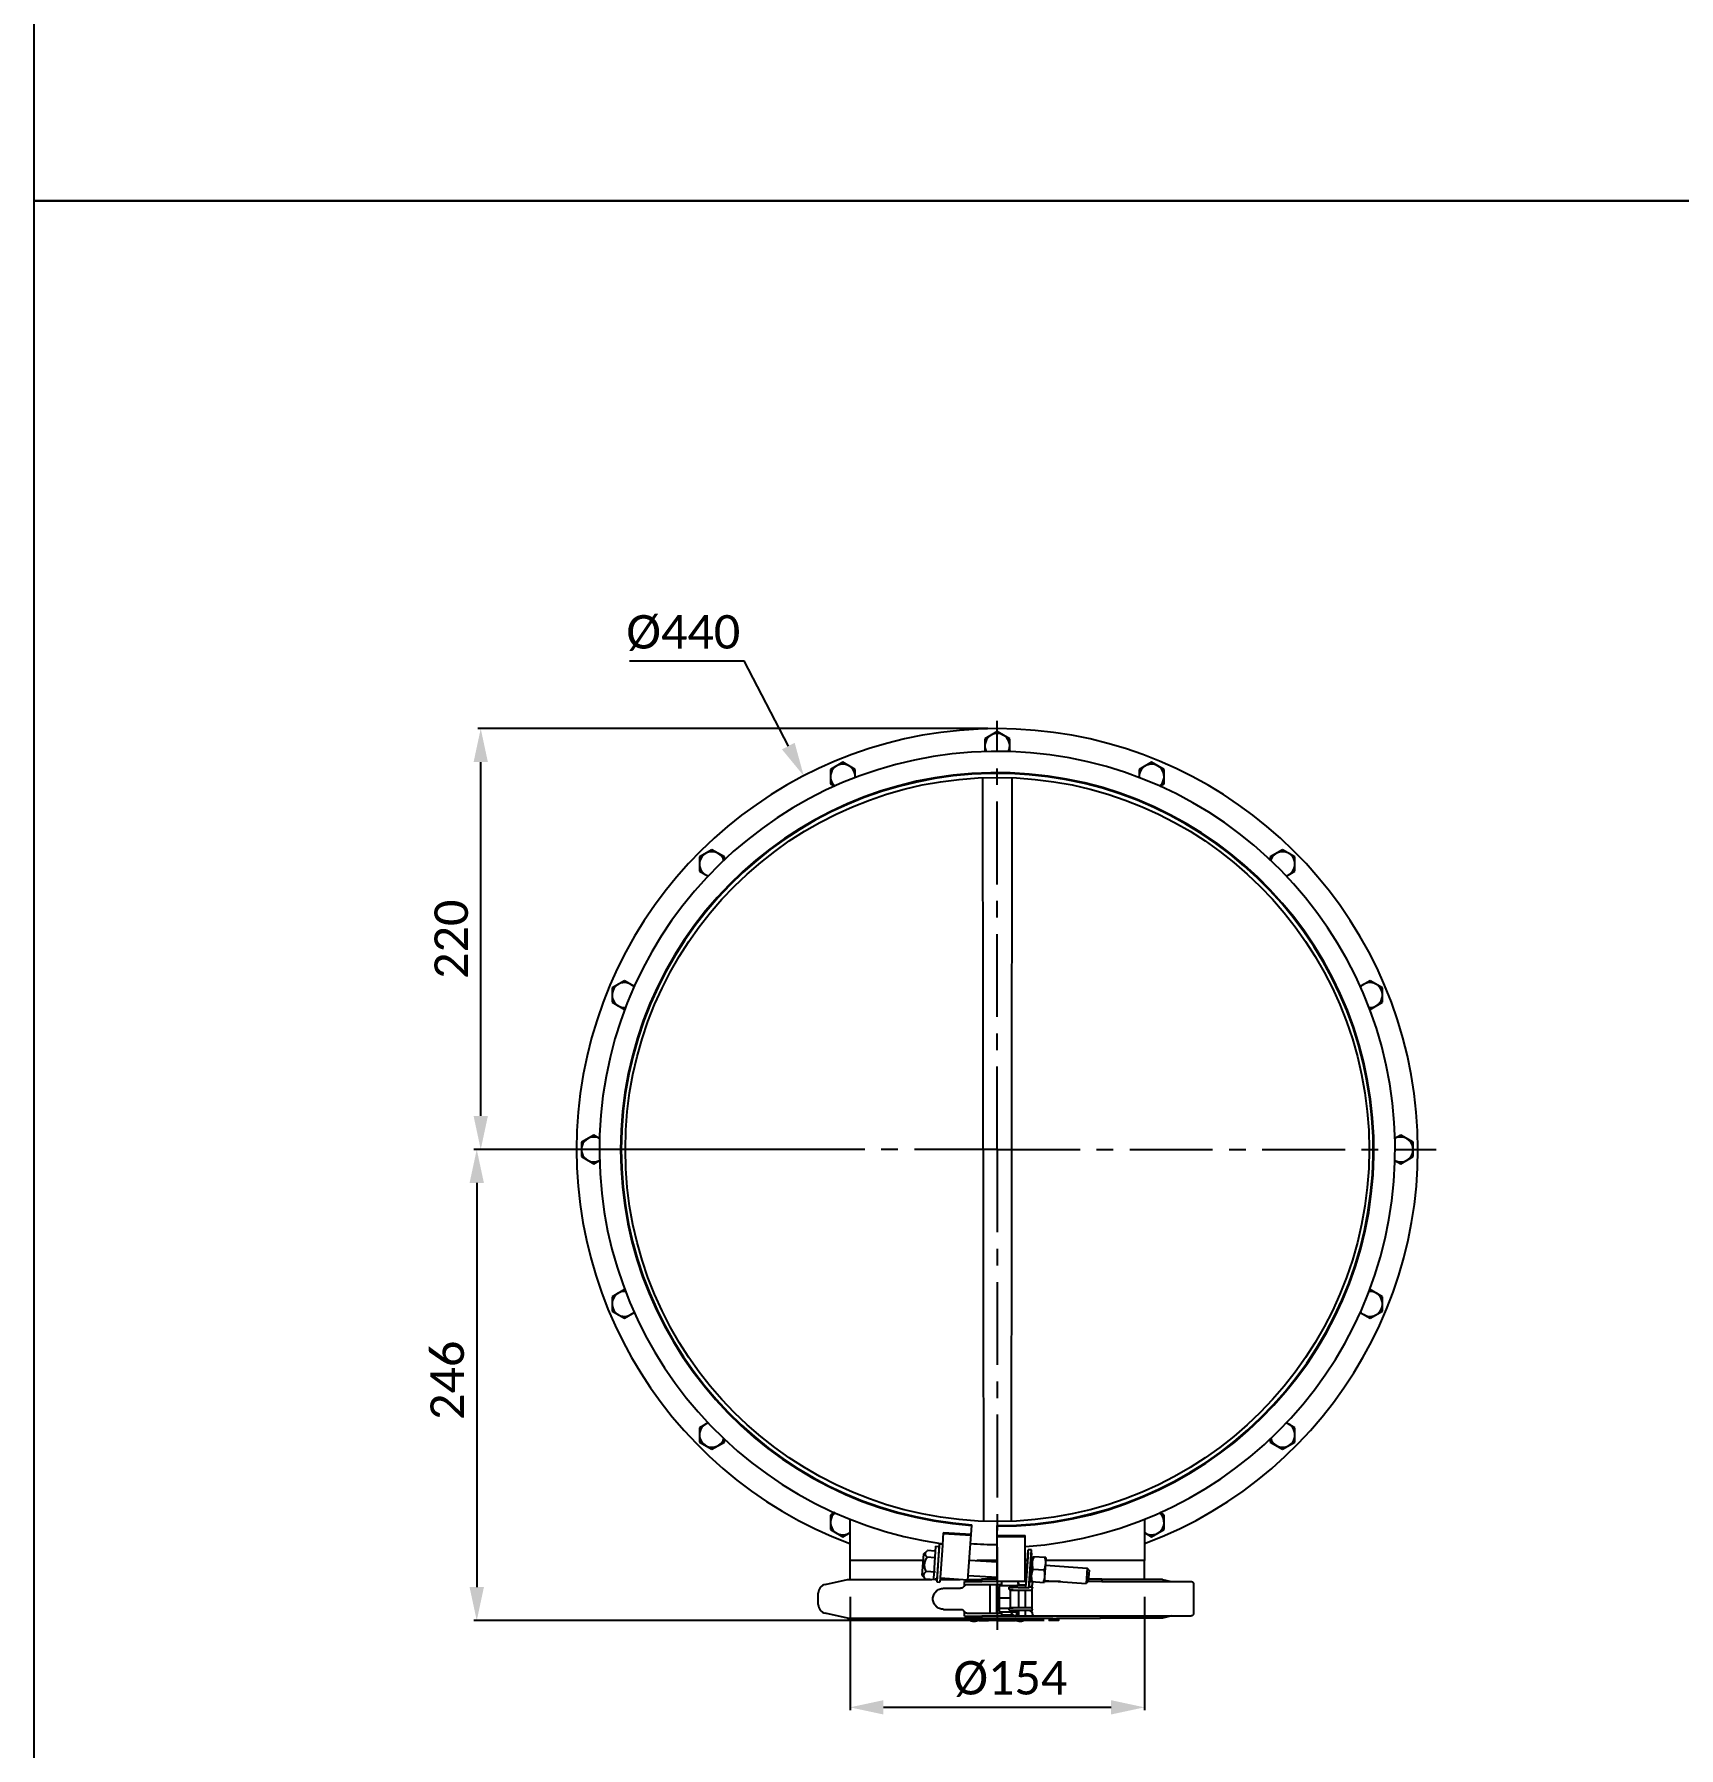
# Model space of a CAD drawing. Header units: millimetres. Extents: x 242 to 4341, y -255 to 3233.
# Drawn here: x 242 to 1102, y 586 to 1482 of the extents above; entities that cross this region are included whole.
import ezdxf

# ---------------------------------------------------------------- set-up
doc = ezdxf.new("R2010")
doc.units = ezdxf.units.MM
doc.header["$LTSCALE"] = 115.5
doc.header["$PDMODE"] = 3
doc.header["$PDSIZE"] = 8
doc.linetypes.add('CENTER', pattern=[0.6, 0.375, -0.075, 0.075, -0.075])
doc.layers.get('0').update_dxf_attribs({"linetype": 'CONTINUOUS'})
doc.layers.get('Defpoints').update_dxf_attribs({"linetype": 'CONTINUOUS'})
doc.layers.add('02___PRT_ALL_AXES', color=7, linetype='CONTINUOUS')
doc.styles.get("Standard").update_dxf_attribs({"font": 'calibri.ttf'})
doc.dimstyles.new('DIMSTYLE_1', dxfattribs={"dimtxt": 17.5, "dimasz": 17.5, "dimexe": 1.5, "dimexo": 1, "dimgap": 0.875, "dimtad": 1, "dimdec": 0, "dimdsep": 46, "dimtxsty": 'Standard', "dimblk": '_FILLED', "dimblk1": '_FILLED', "dimblk2": '_FILLED', "dimcen": 0.09, "dimazin": 2, "dimtp": 0.01, "dimtm": 0.01, "dimtfac": 1, "dimtdec": 0, "dimtofl": 0, "dimtmove": 0, "dimatfit": 3, "dimldrblk": '_FILLED', "dimfxl": 1, "dimtolj": 1, "dimarcsym": 0})
doc.dimstyles.new('DIMSTYLE_2', dxfattribs={"dimtxt": 17.5, "dimasz": 17.5, "dimexe": 1.5, "dimexo": 1, "dimgap": 0.875, "dimtad": 1, "dimdsep": 46, "dimtxsty": 'Standard', "dimblk": '_FILLED', "dimblk1": '_FILLED', "dimblk2": '_FILLED', "dimcen": 0.09, "dimazin": 2, "dimtp": 0.01, "dimtm": 0.01, "dimtfac": 1, "dimtofl": 0, "dimtmove": 0, "dimatfit": 3, "dimldrblk": '_FILLED', "dimfxl": 1, "dimtolj": 1, "dimarcsym": 0})
doc.dimstyles.new('DIMSTYLE_3', dxfattribs={"dimtxt": 17.5, "dimasz": 17.5, "dimexe": 1.5, "dimexo": 1, "dimtad": 1, "dimdec": 0, "dimdsep": 46, "dimtxsty": 'Standard', "dimblk": '_FILLED', "dimblk1": '_FILLED', "dimblk2": '_FILLED', "dimcen": 0.09, "dimazin": 2, "dimtp": 0.01, "dimtm": 0.01, "dimtfac": 1, "dimtdec": 0, "dimtofl": 0, "dimtmove": 0, "dimatfit": 1, "dimldrblk": '_FILLED', "dimfxl": 1, "dimtolj": 1, "dimarcsym": 0})

# ---------------------------------------------------------------- blocks, each defined once
blk = doc.blocks.new('_FILLED')
at = {"color": 0, "linetype": 'ByBlock'}
blk.add_solid([(0, 0), (-1, 0.214), (-1, -0.214)], dxfattribs=at)
blk = doc.blocks.new('*D308')
at = {"color": 0, "linetype": 'Continuous', "lineweight": -2}
for p, q in [((520.13, 898.89), (471.43, 898.89)), ((472.93, 881.39), (472.93, 670.07)), ((769.73, 652.57), (471.43, 652.57))]:
    blk.add_line(p, q, dxfattribs=at)
at = {"layer": 'Defpoints', "color": 0}
for p in [(521.13, 898.89), (472.93, 652.57), (770.73, 652.57)]:
    blk.add_point(p, dxfattribs=at)
at = {"color": 0, "linetype": 'ByBlock', "lineweight": -2, "xscale": 17.5, "yscale": 17.5, "zscale": 17.5}
for p, rotation in [((472.93, 898.89), 89.99999999999999), ((472.93, 652.57), 270)]:
    blk.add_blockref('_FILLED', p, dxfattribs=dict(at, rotation=rotation))
at = {"color": 0, "insert": (448.72, 778.21), "char_height": 17.5, "attachment_point": 2, "rotation": 90, "line_spacing_factor": 0.9}
blk.add_mtext('\\A1;246', dxfattribs=at)
blk = doc.blocks.new('*D309')
at = {"color": 0, "linetype": 'Continuous', "lineweight": -2}
for p, q in [((740.14, 1118.89), (473.52, 1118.89)), ((475.02, 916.39), (475.02, 1101.39)), ((640.14, 898.89), (473.52, 898.89))]:
    blk.add_line(p, q, dxfattribs=at)
at = {"layer": 'Defpoints', "color": 0}
for p in [(475.02, 1118.89), (741.14, 1118.89), (641.14, 898.89)]:
    blk.add_point(p, dxfattribs=at)
at = {"color": 0, "linetype": 'ByBlock', "lineweight": -2, "xscale": 17.5, "yscale": 17.5, "zscale": 17.5}
for p, rotation in [((475.02, 1118.89), 90), ((475.02, 898.89), 270)]:
    blk.add_blockref('_FILLED', p, dxfattribs=dict(at, rotation=rotation))
at = {"color": 0, "insert": (450.81, 1008.8), "char_height": 17.5, "attachment_point": 2, "rotation": 90, "line_spacing_factor": 0.9}
blk.add_mtext('\\A1;220', dxfattribs=at)
blk = doc.blocks.new('*D310')
at = {"color": 0, "linetype": 'Continuous', "lineweight": -2}
for p, q in [((668.14, 664.97), (668.14, 605.74)), ((822.14, 664.97), (822.14, 605.74)), ((685.64, 607.24), (804.64, 607.24))]:
    blk.add_line(p, q, dxfattribs=at)
at = {"layer": 'Defpoints', "color": 0}
for p in [(668.14, 665.97), (822.14, 665.97), (822.14, 607.24)]:
    blk.add_point(p, dxfattribs=at)
at = {"color": 0, "linetype": 'ByBlock', "lineweight": -2, "xscale": 17.5, "yscale": 17.5, "zscale": 17.5, "rotation": 180}
blk.add_blockref('_FILLED', (668.14, 607.24), dxfattribs=at)
at = {"color": 0, "linetype": 'ByBlock', "lineweight": -2, "xscale": 17.5, "yscale": 17.5, "zscale": 17.5}
blk.add_blockref('_FILLED', (822.14, 607.24), dxfattribs=at)
at = {"color": 0, "insert": (752, 631.44), "char_height": 17.5, "attachment_point": 2, "line_spacing_factor": 0.9}
blk.add_mtext('\\A1;%%c154', dxfattribs=at)
blk = doc.blocks.new('*D311')
at = {"color": 0, "linetype": 'Continuous', "lineweight": -2}
for p in [(552.81, 1154.3), (635.88, 1109.77)]:
    blk.add_line(p, (612.81, 1154.3), dxfattribs=at)
at = {"color": 0, "linetype": 'Continuous'}
for p, q in [((745.05, 898.89), (745.23, 898.89)), ((745.14, 898.8), (745.14, 898.98))]:
    blk.add_line(p, q, dxfattribs=at)
at = {"layer": 'Defpoints', "color": 0}
for p in [(643.93, 1094.23), (846.35, 703.54)]:
    blk.add_point(p, dxfattribs=at)
at = {"color": 0, "linetype": 'ByBlock', "lineweight": -2, "xscale": 17.5, "yscale": 17.5, "zscale": 17.5, "rotation": 297.3888948476893}
blk.add_blockref('_FILLED', (643.93, 1094.23), dxfattribs=at)
at = {"color": 0, "insert": (610.73, 1178.25), "char_height": 17.5, "attachment_point": 3, "line_spacing_factor": 0.9}
blk.add_mtext('\\A1;%%c440', dxfattribs=at)

msp = doc.modelspace()

# ---------------------------------------------------------------- linework, layer by layer
at = {"color": 0, "linetype": 'Continuous'}
for p, q in [((241.521, 1394.903), (241.521, 3232.585)), ((241.521, -254.656), (241.521, 1394.903)), ((241.521, 1394.903), (2291.28, 1394.903)), ((2291.28, 1394.903), (241.521, 1394.903)), ((745.139, 1117.391), (738.639, 1113.638)), ((738.639, 1113.638), (738.639, 1106.873)), ((751.639, 1113.639), (745.139, 1117.391)), ((751.639, 1106.867), (751.639, 1113.639)), ((664.393, 1101.33), (657.893, 1097.577)), ((657.893, 1097.577), (657.893, 1090.071)), ((670.893, 1097.577), (664.393, 1101.33)), ((670.893, 1093.198), (670.893, 1097.577)), ((825.885, 1101.33), (819.385, 1097.577)), ((819.385, 1097.577), (819.385, 1093.214)), ((832.385, 1097.577), (825.885, 1101.33)), ((832.385, 1090.072), (832.385, 1097.577)), ((657.893, 1090.071), (660.144, 1088.772)), ((830.157, 1088.785), (832.385, 1090.072)), ((595.939, 1055.591), (589.439, 1051.838)), ((589.439, 1051.838), (589.44, 1044.332)), ((602.439, 1051.838), (595.939, 1055.591)), ((602.439, 1050.211), (602.439, 1051.838)), ((894.338, 1055.591), (887.838, 1051.838)), ((887.838, 1051.838), (887.839, 1050.217)), ((900.838, 1051.838), (894.338, 1055.591)), ((900.839, 1044.333), (900.838, 1051.838)), ((589.44, 1044.332), (593.943, 1041.732)), ((896.343, 1041.737), (900.839, 1044.333)), ((550.2, 987.137), (543.7, 983.385)), ((555.406, 984.132), (550.2, 987.137)), ((940.077, 987.137), (934.867, 984.129)), ((946.578, 983.385), (940.077, 987.137)), ((543.7, 983.385), (543.7, 975.879)), ((946.578, 975.879), (946.578, 983.385)), ((543.7, 975.879), (550.201, 972.126)), ((939.74, 972.321), (940.078, 972.126)), ((940.078, 972.126), (946.578, 975.879)), ((534.139, 906.391), (527.639, 902.638)), ((537.167, 904.643), (534.139, 906.391)), ((956.139, 906.391), (953.092, 904.632)), ((962.639, 902.639), (956.139, 906.391)), ((527.639, 902.638), (527.639, 895.133)), ((962.639, 895.133), (962.639, 902.639)), ((527.639, 895.133), (534.139, 891.38)), ((534.139, 891.38), (537.199, 893.147)), ((953.067, 893.154), (956.139, 891.38)), ((956.139, 891.38), (962.639, 895.133)), ((550.2, 825.645), (543.7, 821.892)), ((550.405, 825.527), (550.2, 825.645)), ((940.077, 825.645), (939.838, 825.507)), ((946.578, 821.892), (940.077, 825.645)), ((543.7, 821.892), (543.7, 814.387)), ((946.578, 814.387), (946.578, 821.892)), ((543.7, 814.387), (550.201, 810.634)), ((550.201, 810.634), (555.336, 813.599)), ((934.92, 813.611), (940.078, 810.634)), ((940.078, 810.634), (946.578, 814.387)), ((593.925, 756.029), (589.439, 753.439)), ((589.439, 753.439), (589.44, 745.933)), ((900.838, 753.439), (896.369, 756.019)), ((900.839, 745.933), (900.838, 753.439)), ((589.44, 745.933), (595.94, 742.181)), ((595.94, 742.181), (602.44, 745.933)), ((602.44, 745.933), (602.44, 747.492)), ((887.839, 747.462), (887.839, 745.933)), ((887.839, 745.933), (894.339, 742.181)), ((894.339, 742.181), (900.839, 745.933)), ((660.191, 709.026), (657.893, 707.7)), ((657.893, 707.7), (657.893, 700.194)), ((832.385, 707.7), (830.094, 709.023)), ((832.385, 700.194), (832.385, 707.7)), ((657.893, 700.194), (664.393, 696.442)), ((731.446, 697.514), (731.775, 702.351)), ((731.775, 702.351), (731.8, 702.717)), ((745.139, 701.897), (745.139, 702.264)), ((745.139, 697.049), (745.139, 701.897)), ((822.139, 705.566), (822.139, 683.966)), ((825.885, 696.442), (832.385, 700.194)), ((664.393, 696.442), (668.139, 698.604)), ((716.94, 698.501), (716.31, 689.237)), ((731.413, 697.026), (716.906, 698.012)), ((731.446, 697.514), (716.94, 698.501)), ((729.83, 673.752), (731.446, 697.514)), ((745.139, 697.049), (759.679, 697.049)), ((745.139, 673.232), (745.139, 697.049)), ((745.139, 696.56), (759.679, 696.56)), ((759.679, 673.232), (759.679, 697.049)), ((822.139, 698.605), (825.885, 696.442)), ((705.95, 676.181), (706.723, 687.548)), ((706.723, 687.548), (708.507, 689.105)), ((712.492, 685.427), (708.415, 685.704)), ((712.732, 688.953), (708.655, 689.23)), ((714.29, 685.333), (714.34, 685.33)), ((730.543, 684.228), (745.124, 683.236)), ((759.679, 682.247), (760.814, 682.17)), ((762.61, 682.047), (763.507, 681.986)), ((762.895, 672.985), (763.777, 685.948)), ((763.777, 685.948), (763.779, 685.952)), ((770.56, 685.49), (763.779, 685.952)), ((770.561, 685.487), (769.68, 672.524)), ((770.292, 681.525), (792.21, 680.035)), ((770.561, 685.487), (770.56, 685.49)), ((666.795, 674.028), (710.946, 674.028)), ((705.95, 676.181), (707.507, 674.397)), ((712.612, 673.915), (707.636, 674.253)), ((712.881, 677.877), (707.906, 678.216)), ((712.612, 674.028), (713.572, 674.028)), ((713.748, 677.352), (713.797, 677.348)), ((715.276, 674.028), (725.768, 674.028)), ((729.83, 673.752), (715.324, 674.739)), ((727.942, 672.966), (737.032, 672.966)), ((727.942, 670.466), (727.942, 672.966)), ((729.849, 674.028), (736.948, 674.028)), ((730, 676.246), (745.139, 675.217)), ((745.139, 674.366), (740.248, 674.366)), ((745.139, 673.232), (759.679, 673.232)), ((755.865, 672.966), (755.861, 672.466)), ((755.861, 672.466), (756.065, 671.182)), ((756.042, 672.966), (756.28, 671.467)), ((759.679, 674.228), (760.271, 674.188)), ((762.067, 674.066), (762.965, 674.005)), ((762.895, 672.985), (762.897, 672.981)), ((762.897, 672.981), (769.678, 672.52)), ((763.917, 679.427), (769.539, 679.045)), ((769.68, 672.524), (769.678, 672.52)), ((769.749, 673.544), (791.668, 672.053)), ((792.21, 680.035), (791.668, 672.053)), ((792.733, 672.983), (791.668, 672.053)), ((793.14, 678.969), (792.21, 680.035)), ((793.14, 678.969), (792.733, 672.983)), ((831.483, 674.028), (799.832, 674.028)), ((799.832, 673.004), (846.609, 673.004)), ((716.981, 669.466), (725.98, 669.466)), ((729.288, 671.466), (747.618, 671.466)), ((746.332, 657.466), (746.332, 670.466)), ((751.395, 670.004), (760.037, 670.004)), ((751.395, 668.804), (751.395, 670.004)), ((751.395, 668.804), (753.476, 668.804)), ((752.019, 668.466), (763.4, 668.466)), ((752.024, 659.466), (752.024, 668.466)), ((756.269, 671.204), (759.769, 671.204)), ((763.747, 670.004), (761.741, 670.004)), ((763.4, 659.204), (763.4, 669.014)), ((763.412, 671.721), (763.412, 671.722)), ((763.73, 669.966), (763.747, 670.004)), ((847.745, 671.804), (847.745, 656.204)), ((716.981, 658.466), (725.98, 658.466)), ((727.942, 654.966), (727.942, 657.466)), ((727.942, 654.966), (737.024, 654.966)), ((729.288, 656.466), (747.618, 656.466)), ((753.617, 655.436), (747.618, 655.436)), ((751.395, 659.204), (753.476, 659.204)), ((751.395, 658.004), (751.395, 659.204)), ((751.395, 658.004), (753.476, 658.004)), ((752.019, 659.466), (763.4, 659.466)), ((753.617, 655.436), (755.088, 654.966)), ((754.306, 655.216), (755.863, 655.216)), ((756.114, 657.062), (754.472, 657.062)), ((755.139, 657.062), (755.139, 655.216)), ((756.258, 657.966), (755.861, 655.466)), ((755.861, 655.466), (755.865, 654.966)), ((756.269, 656.396), (756.042, 654.966)), ((761.425, 658.004), (763.747, 658.004)), ((763.4, 658.994), (763.4, 659.204)), ((763.412, 656.286), (763.412, 656.286)), ((764.891, 655.004), (846.609, 655.004)), ((666.795, 653.903), (736.948, 653.903)), ((734.42, 653.041), (734.53, 653.903)), ((736.384, 652.629), (740.448, 652.629)), ((740.448, 653.716), (740.448, 652.616)), ((745.398, 652.566), (740.498, 652.566)), ((745.448, 653.716), (745.448, 652.616)), ((745.448, 652.629), (753.894, 652.629)), ((760.469, 653.604), (755.569, 653.604)), ((755.786, 653.604), (755.858, 653.041)), ((772.234, 653.716), (772.234, 652.616)), ((777.184, 652.566), (772.284, 652.566)), ((774.125, 653.766), (776.164, 653.766)), ((777.234, 653.716), (777.234, 652.616)), ((831.483, 653.903), (799.064, 653.903))]:
    msp.add_line(p, q, dxfattribs=at)
for p, q in [((737.48, 1093.33), (737.924, 704.431)), ((752.798, 1093.33), (752.354, 704.431))]:
    msp.add_line(p, q)
for points in [[(764.324, 672.884), (764.257, 672.864), (763.915, 672.642), (763.643, 672.332), (763.464, 671.954), (763.412, 671.722)], [(763.412, 671.722), (763.367, 671.498), (763.157, 670.993), (762.815, 670.562), (762.368, 670.239), (761.847, 670.049), (761.743, 670.036)], [(761.801, 657.966), (761.836, 657.962), (762.358, 657.775), (762.807, 657.454), (763.151, 657.025), (763.364, 656.522), (763.412, 656.286)], [(763.412, 656.286), (763.456, 656.084), (763.624, 655.706), (763.892, 655.387), (764.24, 655.153), (764.636, 655.026), (764.891, 655.004)]]:
    msp.add_lwpolyline(points, dxfattribs=at)
for centre, radius, start, end in [((745.139, 1109.886), 6.5, 332.28481, 207.453157), ((745.139, 898.886), 208.1, 274.007458, 262.102542), ((745.139, 898.886), 196.989, 270, 266.11), ((745.139, 898.886), 196.621, 270, 266.11), ((664.393, 1093.824), 6.5, 354.278828, 230.381397), ((825.885, 1093.824), 6.5, 309.827264, 185.581573), ((595.939, 1048.085), 6.5, 16.666078, 253.306773), ((894.339, 1048.085), 6.5, 286.799249, 163.303809), ((550.2, 979.632), 6.5, 39.234609, 275.858281), ((940.078, 979.632), 6.5, 264.136509, 140.848972), ((534.139, 898.886), 6.5, 62.199172, 298.128664), ((956.139, 898.886), 6.5, 241.755616, 117.990052), ((550.2, 818.14), 6.5, 84.926029, 320.127206), ((940.078, 818.14), 6.5, 219.638167, 94.898008), ((595.939, 749.686), 6.5, 106.888186, 342.735792), ((894.339, 749.686), 6.5, 197.492614, 72.948447), ((664.393, 703.947), 6.5, 129.173552, 305.309077), ((825.885, 703.947), 6.5, 234.689697, 50.775446), ((712.706, 684.282), 6.396, 129.310838, 131.043181), ((741.198, 674.566), 1, 108.761865, 180), ((740.248, 674.416), 0.05, 180, 270), ((741.148, 674.316), 0.05, 0, 90), ((744.748, 674.316), 0.05, 90, 180), ((656.139, 666.974), 4.6, 102.407419, 180), ((756.269, 670.204), 1, 90, 180), ((755.319, 670.054), 0.05, 180, 270), ((759.769, 670.204), 1, 69.751253, 90), ((656.139, 660.957), 4.6, 180, 257.592581), ((748.169, 655.455), 4.393, 20.051548, 22.752298), ((748.049, 655.41), 4.521, 19.842163, 20.063878), ((748.031, 655.403), 4.541, 19.59341, 19.842144), ((755.764, 658.155), 3.668, 199.586048, 201.522842), ((755.625, 658.1), 3.518, 201.522524, 203.453425), ((755.487, 658.04), 3.368, 203.453293, 205.379698), ((733.139, 656.942), 4.727, 220.122917, 296.201665), ((740.498, 653.716), 0.05, 90, 180), ((740.498, 652.616), 0.05, 180, 270), ((745.398, 653.716), 0.05, 0, 90), ((745.398, 652.616), 0.05, 270, 0), ((757.139, 656.942), 4.727, 243.798335, 315.083914), ((755.569, 653.654), 0.05, 180, 270), ((760.469, 653.654), 0.05, 270, 0), ((757.139, 656.942), 4.727, 315.584069, 317.68647), ((772.284, 653.716), 0.05, 90, 180), ((772.284, 652.616), 0.05, 180, 270), ((777.184, 653.716), 0.05, 0, 90), ((777.184, 652.616), 0.05, 270, 0)]:
    msp.add_arc(centre, radius, start, end, dxfattribs=at)
for centre, major_axis, start_param, end_param in [((736.436, 653.041), (2.017, 0.011), 3.1145815, 4.6853476), ((753.842, 653.041), (2.017, -0.011), -1.5437549, 0.0270112)]:
    msp.add_ellipse(centre, major_axis=major_axis, ratio=0.2042321, start_param=start_param, end_param=end_param, dxfattribs=at)
for points, knots in [([(707.906, 678.216), (707.654, 678.818), (707.23, 680.059), (707.054, 682.035), (707.496, 683.969), (708.084, 685.142), (708.415, 685.704)], [0, 0, 0, 0, 0.250166, 0.4999956, 0.7498369, 1, 1, 1, 1]), ([(708.415, 685.704), (707.969, 686.185), (707.415, 686.948), (707.585, 687.914), (707.798, 688.341), (708.114, 688.742), (708.369, 688.985), (708.507, 689.105)], [0, 0, 0, 0, 0.4999557, 0.612882, 0.7318591, 0.8607558, 1, 1, 1, 1]), ([(763.917, 679.427), (763.778, 679.963), (763.559, 681.049), (763.503, 682.713), (763.783, 684.353), (764.148, 685.4), (764.358, 685.912)], [0, 0, 0, 0, 0.250929, 0.5000001, 0.7490698, 1, 1, 1, 1]), ([(769.98, 685.53), (770.12, 684.993), (770.34, 683.908), (770.395, 682.244), (770.115, 680.603), (769.75, 679.557), (769.539, 679.045)], [0, 0, 0, 0, 0.2509334, 0.5000002, 0.7490669, 1, 1, 1, 1]), ([(707.636, 674.253), (707.504, 674.413), (707.261, 674.735), (706.968, 675.244), (706.784, 675.768), (706.742, 676.305), (706.857, 676.83), (707.205, 677.51), (707.611, 677.943), (707.906, 678.216)], [0, 0, 0, 0, 0.1366111, 0.2651891, 0.3855695, 0.5002875, 0.6150171, 0.7353771, 1, 1, 1, 1]), ([(763.476, 672.942), (763.337, 673.478), (763.118, 674.564), (763.062, 676.228), (763.343, 677.868), (763.707, 678.915), (763.917, 679.427)], [0, 0, 0, 0, 0.250931, 0.5000002, 0.7490716, 1, 1, 1, 1]), ([(769.539, 679.045), (769.679, 678.508), (769.899, 677.423), (769.954, 675.759), (769.674, 674.118), (769.309, 673.072), (769.098, 672.56)], [0, 0, 0, 0, 0.2509333, 0.5000002, 0.7490668, 1, 1, 1, 1]), ([(846.609, 673.004), (846.756, 673.004), (847.056, 672.946), (847.437, 672.681), (847.687, 672.279), (847.745, 671.963), (847.745, 671.804)], [0, 0, 0, 0, 0.241754, 0.4863948, 0.7394541, 1, 1, 1, 1]), ([(716.981, 658.466), (716.279, 658.466), (714.853, 658.742), (713.027, 659.938), (711.775, 661.768), (711.328, 663.966), (711.775, 666.163), (713.027, 667.993), (714.853, 669.189), (716.279, 669.466), (716.981, 669.466)], [0, 0, 0, 0, 0.1227399, 0.2464079, 0.372236, 0.5, 0.627764, 0.7535921, 0.8772601, 1, 1, 1, 1]), ([(727.942, 671.466), (727.942, 671.205), (727.841, 670.681), (727.404, 670.016), (726.752, 669.57), (726.235, 669.466), (725.98, 669.466)], [0, 0, 0, 0, 0.2524866, 0.5036063, 0.7526538, 1, 1, 1, 1]), ([(727.942, 670.466), (727.942, 670.559), (727.978, 670.74), (728.149, 671.03), (728.456, 671.277), (728.867, 671.433), (729.149, 671.466), (729.288, 671.466)], [0, 0, 0, 0, 0.1518109, 0.291845, 0.5419761, 0.7742304, 1, 1, 1, 1]), ([(746.591, 671.466), (746.55, 671.466), (746.49, 671.398), (746.444, 671.296), (746.388, 671.116), (746.344, 670.836), (746.332, 670.596), (746.332, 670.466)], [0, 0, 0, 0, 0.1137494, 0.2073638, 0.3273109, 0.6354012, 1, 1, 1, 1]), ([(756.28, 671.467), (756.282, 671.452), (756.292, 671.377), (756.3, 671.302), (756.305, 671.242)], [0, 0, 0, 0, 0.1999246, 1, 1, 1, 1]), ([(763.4, 669.015), (763.4, 669.183), (763.52, 669.51), (763.661, 669.812), (763.73, 669.966)], [0, 0, 0, 0, 0.5007526, 1, 1, 1, 1]), ([(725.98, 658.466), (726.235, 658.466), (726.752, 658.361), (727.404, 657.915), (727.841, 657.251), (727.942, 656.726), (727.942, 656.466)], [0, 0, 0, 0, 0.247346, 0.4963932, 0.7475133, 1, 1, 1, 1]), ([(729.288, 656.466), (729.149, 656.466), (728.867, 656.499), (728.456, 656.654), (728.149, 656.901), (727.978, 657.192), (727.942, 657.372), (727.942, 657.466)], [0, 0, 0, 0, 0.2257697, 0.4580241, 0.7081551, 0.8481891, 1, 1, 1, 1]), ([(746.332, 657.466), (746.332, 657.336), (746.344, 657.095), (746.388, 656.816), (746.444, 656.636), (746.49, 656.533), (746.55, 656.466), (746.591, 656.466)], [0, 0, 0, 0, 0.3645989, 0.6726897, 0.7926366, 0.8862507, 1, 1, 1, 1]), ([(754.472, 657.062), (754.274, 657.062), (753.89, 657.042), (753.349, 656.936), (752.881, 656.681), (752.713, 656.376), (752.666, 656.219)], [0, 0, 0, 0, 0.2777497, 0.5369788, 0.7698153, 1, 1, 1, 1]), ([(752.671, 656.199), (752.732, 656.109), (752.981, 655.786), (753.331, 655.526), (753.617, 655.436)], [0, 0, 0, 0, 0.2667039, 1, 1, 1, 1]), ([(763.747, 658.004), (763.675, 658.164), (763.529, 658.478), (763.4, 658.818), (763.4, 658.994)], [0, 0, 0, 0, 0.4993276, 1, 1, 1, 1]), ([(847.745, 656.204), (847.745, 656.046), (847.687, 655.729), (847.437, 655.328), (847.056, 655.063), (846.756, 655.004), (846.609, 655.004)], [0, 0, 0, 0, 0.2605457, 0.5136041, 0.7582456, 1, 1, 1, 1])]:
    msp.add_open_spline(points, degree=3, knots=knots, dxfattribs=at)
msp.add_open_spline([(752.444, 656.597), (752.509, 656.459), (752.585, 656.325), (752.671, 656.199)], degree=3, dxfattribs=at)
at = {"layer": '02___PRT_ALL_AXES', "color": 0, "linetype": 'CENTER'}
for q in [(745.139, 1123.012), (516.409, 898.886), (745.139, 645.681), (974.68, 898.886)]:
    msp.add_line((745.139, 898.886), q, dxfattribs=at)
at = {"layer": '02___PRT_ALL_AXES', "color": 0, "linetype": 'Continuous'}
for p, q in [((668.139, 674.028), (668.139, 705.593)), ((712.9, 691.416), (711.746, 674.455)), ((712.9, 691.416), (714.696, 691.294)), ((714.847, 692.787), (713.49, 672.833)), ((714.696, 691.294), (713.542, 674.333)), ((714.847, 692.787), (716.543, 692.672)), ((706.48, 683.966), (668.139, 683.966)), ((716.31, 689.237), (715.186, 672.718)), ((745.139, 683.966), (734.399, 683.966)), ((760.936, 683.966), (759.679, 683.966)), ((760.014, 669.669), (761.371, 689.623)), ((761.219, 688.13), (760.066, 671.169)), ((761.219, 688.13), (761.269, 688.127)), ((763.067, 689.508), (761.371, 689.623)), ((761.71, 669.554), (763.067, 689.508)), ((763.015, 688.008), (761.862, 671.047)), ((763.642, 683.966), (762.74, 683.966)), ((762.965, 688.011), (763.015, 688.008)), ((822.139, 683.966), (770.458, 683.966)), ((822.139, 674.028), (822.139, 683.966)), ((655.151, 671.467), (666.795, 674.028)), ((712.644, 674.394), (713.542, 674.333)), ((713.49, 672.833), (715.186, 672.718)), ((745.139, 674.166), (736.948, 674.166)), ((736.948, 674.166), (736.948, 672.966)), ((760.188, 672.966), (737.032, 672.966)), ((740.198, 674.416), (740.198, 674.566)), ((741.198, 674.316), (741.198, 674.166)), ((744.698, 674.316), (744.698, 674.166)), ((747.618, 671.466), (747.618, 672.966)), ((760.269, 674.166), (759.679, 674.166)), ((763.129, 672.966), (761.992, 672.966)), ((778.247, 672.966), (769.71, 672.966)), ((799.832, 672.966), (792.713, 672.966)), ((799.832, 674.166), (792.814, 674.166)), ((799.832, 674.166), (799.832, 672.966)), ((831.483, 674.028), (836.138, 673.004)), ((651.539, 660.957), (651.539, 666.974)), ((741.198, 671.466), (741.198, 656.466)), ((744.698, 671.466), (744.698, 656.466)), ((752.024, 664.296), (746.332, 664.296)), ((746.368, 670.965), (755.627, 670.965)), ((752.019, 668.466), (752.019, 668.804)), ((755.269, 670.054), (755.269, 670.204)), ((756.074, 669.966), (760.034, 669.966)), ((756.269, 668.466), (756.269, 659.466)), ((759.769, 668.466), (759.769, 659.466)), ((761.71, 669.554), (760.014, 669.669)), ((760.066, 671.169), (760.116, 671.166)), ((761.812, 671.051), (761.862, 671.047)), ((666.795, 653.903), (655.151, 656.465)), ((736.948, 654.966), (736.948, 653.766)), ((799.064, 654.966), (737.024, 654.966)), ((746.332, 659.15), (751.395, 659.15)), ((746.347, 657.15), (756.128, 657.15)), ((747.618, 654.966), (747.618, 656.466)), ((752.019, 659.204), (752.019, 659.466)), ((752.019, 657.966), (752.019, 658.004)), ((752.019, 657.966), (763.737, 657.966)), ((756.269, 657.966), (756.269, 654.966)), ((759.769, 657.966), (759.769, 654.966)), ((772.984, 655.004), (772.984, 654.966)), ((776.484, 655.004), (776.484, 654.966)), ((799.064, 654.966), (799.064, 653.766)), ((836.488, 655.004), (831.483, 653.903)), ((774.125, 653.766), (736.948, 653.766)), ((755.519, 653.766), (755.519, 653.654)), ((760.519, 653.766), (760.519, 653.654)), ((799.064, 653.766), (776.164, 653.766))]:
    msp.add_line(p, q, dxfattribs=at)
msp.add_circle((745.139, 898.886), 194.5, dxfattribs=at)
for radius, start, end in [(220.005, 290.497751, 249.502216), (206.5, 266.112833, 270)]:
    msp.add_arc((745.139, 898.886), radius, start, end, dxfattribs=at)

# ---------------------------------------------------------------- dimensions: what is measured, and where the dimension line sits
at = {"color": 0, "linetype": 'Continuous'}
dim = msp.add_diameter_dim_2p(p1=(846.347, 703.543), p2=(643.931, 1094.229), text='%%c<>', dimstyle='DIMSTYLE_3', override={"dimtih": 1, "dimtoh": 1, "dimpost": '<>'}, dxfattribs=at)
dim.commit()
dim.dimension.update_dxf_attribs({"geometry": '*D311', "text_midpoint": (581.768, 1154.296), "dimtype": 163})
for base, p1, p2, angle, dimstyle, picture, middle in [((475.021, 1118.89), (641.139, 898.886), (741.139, 1118.89), 90, 'DIMSTYLE_2', '*D309', (475.021, 1008.804)), ((472.928, 652.566), (521.134, 898.886), (770.734, 652.566), 270, 'DIMSTYLE_1', '*D308', (472.928, 778.215))]:
    dim = msp.add_linear_dim(base=base, p1=p1, p2=p2, angle=angle, dimstyle=dimstyle, dxfattribs=at)
    dim.commit()
    dim.dimension.update_dxf_attribs({"geometry": picture, "text_midpoint": middle, "dimtype": 160})
dim = msp.add_linear_dim(base=(822.139, 607.236), p1=(668.139, 665.966), p2=(822.139, 665.966), text='%%c<>', dimstyle='DIMSTYLE_2', dxfattribs=at)
dim.commit()
dim.dimension.update_dxf_attribs({"geometry": '*D310', "text_midpoint": (752.001, 607.236), "dimtype": 160})

doc.saveas('drawing.dxf')
